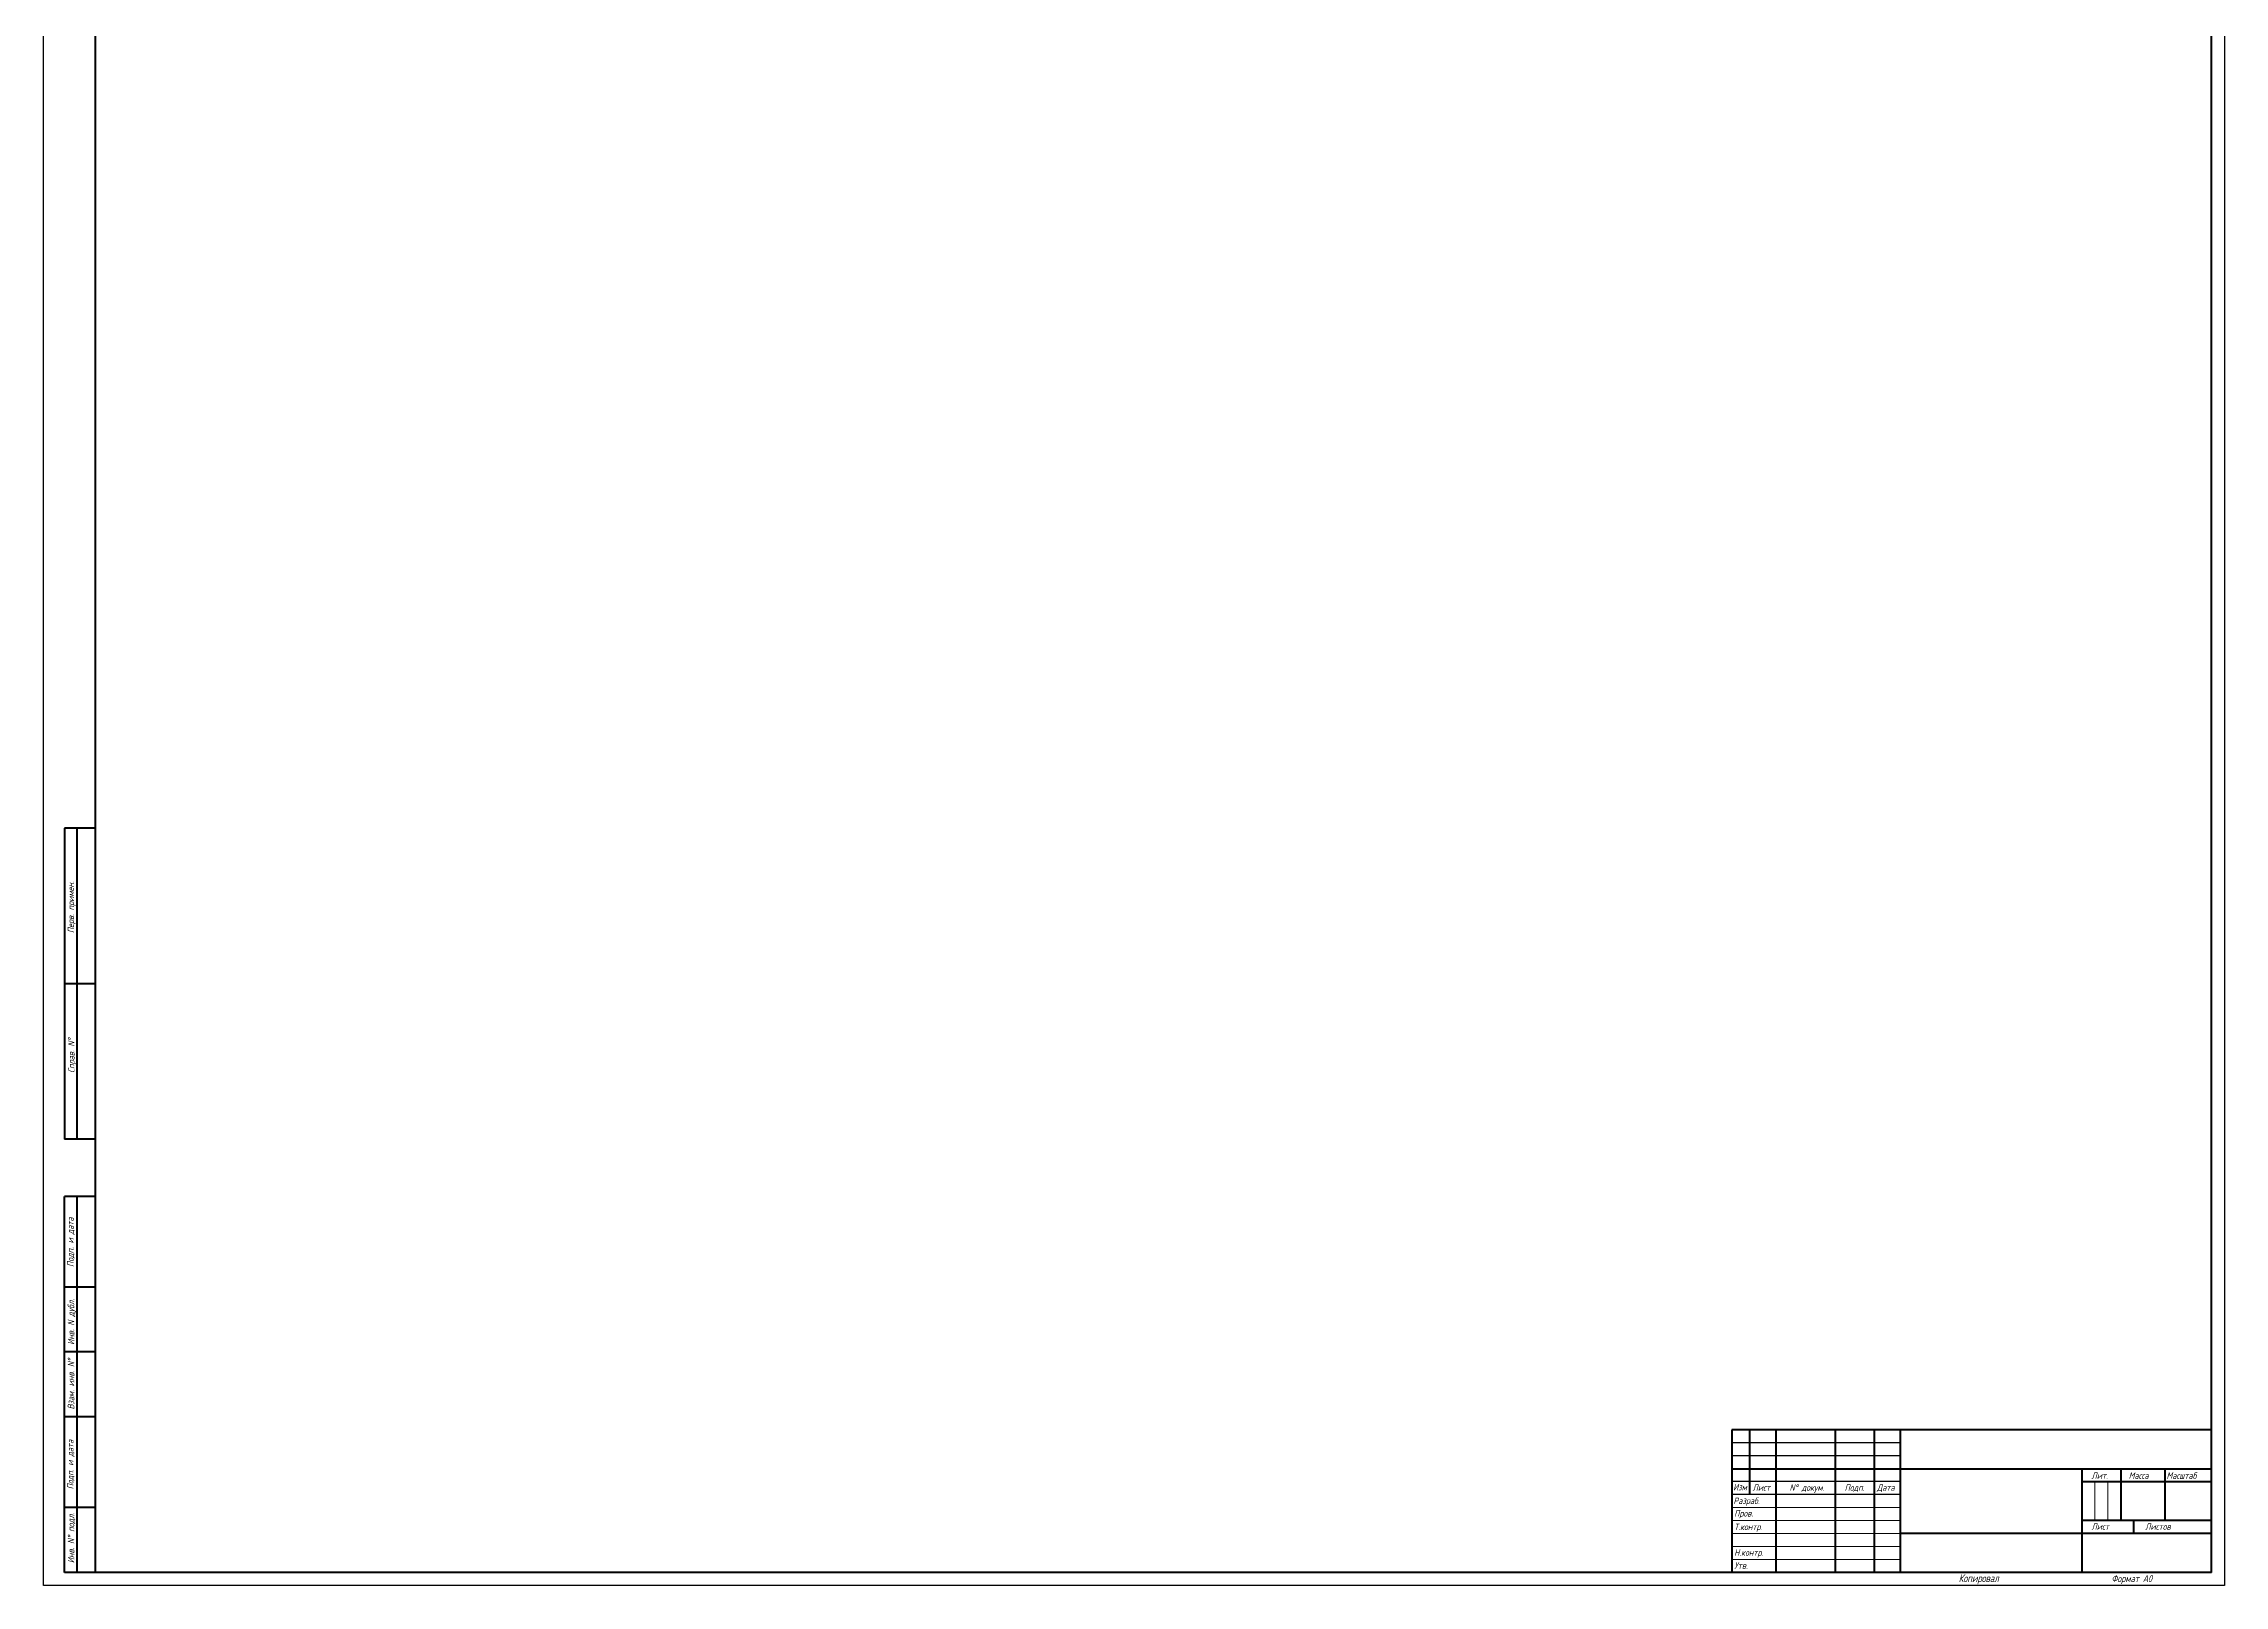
# Model space of a CAD drawing. Extents: x 1404 to 3454, y 74 to 1263.
# Drawn here: x 2613 to 3454, y 74 to 668 of the extents above; entities that cross this region are included whole.
import ezdxf

# ---------------------------------------------------------------- set-up
doc = ezdxf.new("R2010")
doc.units = 0
doc.header["$MEASUREMENT"] = 0
doc.layers.get('0').update_dxf_attribs({"linetype": 'CONTINUOUS'})
doc.layers.add('KONTUR', color=7, linetype='CONTINUOUS')
for name, color, linetype, lineweight in [('Основная', 7, 'CONTINUOUS', 40), ('текст', 7, 'CONTINUOUS', 30), ('тонкая', 7, 'CONTINUOUS', 20)]:
    doc.layers.add(name, color=color, linetype=linetype, lineweight=lineweight)
doc.styles.add('стиль1', font='romans.shx', dxfattribs={"width": 0.75, "oblique": 15, "height": 3.5})

msp = doc.modelspace()

# ---------------------------------------------------------------- linework, layer by layer
for p, q in [((3328.54, 128.57), (3263.54, 128.57)), ((3328.54, 123.57), (3263.54, 123.57)), ((3328.54, 113.57), (3263.54, 113.57)), ((3328.54, 108.57), (3263.54, 108.57)), ((3398.54, 78.57), (3398.54, 78.57))]:
    msp.add_line(p, q)
at = {"layer": 'KONTUR'}
for p, q in [((2612.54, 73.57), (2612.54, 1262.57)), ((3453.54, 1262.57), (3453.54, 73.57)), ((3453.54, 73.57), (2612.54, 73.57))]:
    msp.add_line(p, q, dxfattribs=at)
at = {"layer": 'Основная'}
for p, q in [((2632.54, 118.57), (2632.54, 1257.57)), ((3448.54, 78.57), (3448.54, 1257.57)), ((2620.54, 365.57), (2620.54, 245.57)), ((2632.54, 365.57), (2620.54, 365.57)), ((2625.54, 245.57), (2625.54, 365.57)), ((2632.54, 305.57), (2620.54, 305.57)), ((2632.54, 245.57), (2620.54, 245.57)), ((2620.54, 78.57), (2620.54, 223.57)), ((2632.54, 223.57), (2620.54, 223.57)), ((2625.54, 78.57), (2625.54, 223.57)), ((2632.54, 188.57), (2620.54, 188.57)), ((2632.54, 163.57), (2620.54, 163.57)), ((2632.54, 138.57), (2620.54, 138.57)), ((3263.54, 133.57), (3263.54, 78.57)), ((3448.54, 133.57), (3263.54, 133.57)), ((3270.54, 108.57), (3270.54, 133.57)), ((3280.54, 133.57), (3280.54, 78.57)), ((3303.54, 78.57), (3303.54, 133.57)), ((3318.54, 133.57), (3318.54, 78.57)), ((3328.54, 133.57), (3328.54, 78.57)), ((2632.54, 78.57), (2632.54, 118.57)), ((3263.54, 118.57), (3448.54, 118.57)), ((3398.54, 118.57), (3398.54, 78.57)), ((3413.54, 118.57), (3413.54, 98.57)), ((3430.54, 118.57), (3430.54, 98.57)), ((3398.54, 113.57), (3448.54, 113.57)), ((2632.54, 103.57), (2620.54, 103.57)), ((3448.54, 93.57), (3328.54, 93.57)), ((3448.54, 98.57), (3398.54, 98.57)), ((3418.54, 98.57), (3418.54, 93.57)), ((3448.54, 78.57), (2620.54, 78.57))]:
    msp.add_line(p, q, dxfattribs=at)
at = {"layer": 'тонкая'}
for p, q in [((3403.53, 113.36), (3403.53, 98.57)), ((3408.6, 113.36), (3408.6, 98.57)), ((3263.54, 103.57), (3328.54, 103.57)), ((3328.54, 98.57), (3263.54, 98.57)), ((3328.54, 93.57), (3263.54, 93.57))]:
    msp.add_line(p, q, dxfattribs=at)
for points in [[(3263.54, 88.57), (3328.54, 88.57)], [(3263.54, 83.57), (3328.54, 83.57)]]:
    msp.add_lwpolyline(points, dxfattribs=at)

# ---------------------------------------------------------------- texts
at = {"layer": 'текст', "style": 'стиль1', "oblique": 15, "width": 0.75}
for s, p in [('Перв. примен.', (2624.29, 325.08)), ('Справ. N%%d', (2624.45, 271.2)), ('Подп. и дата', (2624.11, 196.34)), ('Инв. N дубл.', (2624.36, 166.32)), ('Взам. инв. N%%d', (2624.36, 141.39)), ('Подп. и дата', (2624.06, 110.6)), ('Инв. N%%d подл.', (2624.36, 82.14))]:
    msp.add_text(s, height=2.5, rotation=90, dxfattribs=at).set_placement(p)
for s, height, p in [('Изм', 2.5, (3264.08, 110.18)), ('Лист', 2.5, (3271.56, 110.03)), ('N%%d докум. ', 2.5, (3285.84, 110.03)), ('Подп.', 2.5, (3307.09, 110.03)), ('Дата', 2.5, (3319.55, 110.03)), ('Лит.', 2.5, (3402.26, 114.64)), ('Масса', 2.5, (3416.63, 114.64)), ('Масштаб', 2.5, (3431.22, 114.64)), ('Разраб.', 2.5, (3264.2, 104.93)), ('Пров.', 2.5, (3264.5, 100.1)), ('Т.контр.', 2.5, (3264.5, 94.9)), ('Лист', 2.5, (3402.26, 95.02)), ('Листов', 2.5, (3422.98, 95.02)), ('Н.контр.', 2.5, (3264.5, 84.98)), ('Утв.', 2.5, (3264.5, 79.96)), ('Копировал', 3, (3351.07, 74.82)), ('Формат А0', 2.75, (3410, 74.82))]:
    msp.add_text(s, height=height, dxfattribs=at).set_placement(p)

doc.saveas('drawing.dxf')
